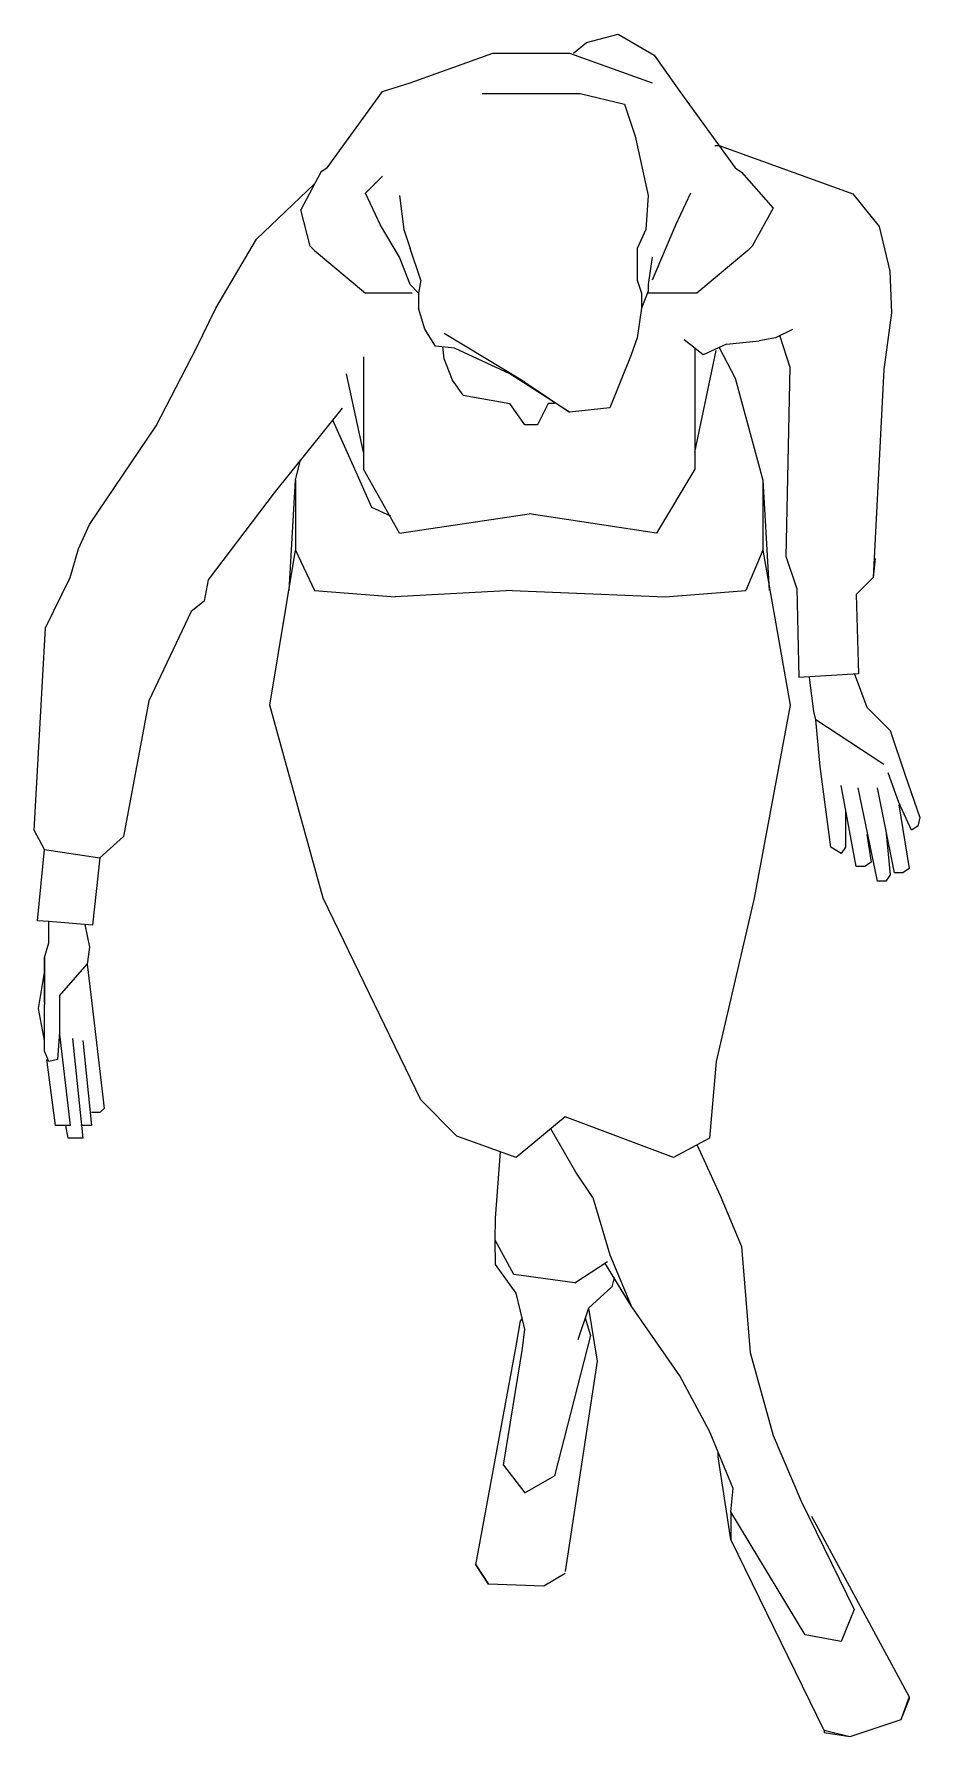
# Model space of a CAD drawing. Extents: x -0.22 to 0.37, y -0.79 to 0.35.
import ezdxf

# ---------------------------------------------------------------- set-up
doc = ezdxf.new("R2010")
doc.units = 0
doc.header["$MEASUREMENT"] = 0
doc.layers.get('0').update_dxf_attribs({"linetype": 'CONTINUOUS'})

msp = doc.modelspace()

# ---------------------------------------------------------------- linework, layer by layer
at = {"color": 7}
for p, q in [((0.1379, 0.3365), (0.1465, 0.3436)), ((0.1465, 0.3436), (0.1678, 0.3493)), ((0.1678, 0.3493), (0.192, 0.3351)), ((0.0282, 0.3166), (0.0838, 0.3365)), ((0.0838, 0.3365), (0.1351, 0.3365)), ((0.1351, 0.3365), (0.1906, 0.3166)), ((0.192, 0.3351), (0.2091, 0.3109)), ((-0.0274, 0.2596), (0.0097, 0.3109)), ((0.0097, 0.3109), (0.0282, 0.3166)), ((0.0766, 0.3094), (0.1422, 0.3094)), ((0.1422, 0.3094), (0.1721, 0.3023)), ((0.2091, 0.3109), (0.2462, 0.2596)), ((0.1721, 0.3023), (0.1792, 0.2809)), ((0.1792, 0.2809), (0.1878, 0.2411)), ((0.2326, 0.2745), (0.2354, 0.2745)), ((0.2354, 0.2745), (0.3251, 0.2421)), ((-0.0316, 0.2567), (-0.0451, 0.2313)), ((-0.0274, 0.2596), (-0.0316, 0.2567)), ((0.0097, 0.2539), (-0.0017, 0.2425)), ((0.2462, 0.2596), (0.2505, 0.2567)), ((0.2505, 0.2567), (0.2718, 0.2325)), ((-0.0749, 0.2117), (-0.0358, 0.2489)), ((0.0083, 0.2211), (-0.0017, 0.2425)), ((0.0211, 0.2411), (0.0239, 0.2183)), ((0.1878, 0.2411), (0.1863, 0.2183)), ((0.2163, 0.2425), (0.2063, 0.2211)), ((0.3251, 0.2421), (0.3429, 0.2203)), ((-0.0388, 0.2069), (-0.0451, 0.2313)), ((0.2718, 0.2325), (0.2576, 0.2069)), ((0.0211, 0.1997), (0.0083, 0.2211)), ((0.0239, 0.2183), (0.0282, 0.2054)), ((0.1863, 0.2183), (0.1806, 0.2054)), ((0.2063, 0.2211), (0.1906, 0.1841)), ((0.3429, 0.2203), (0.3499, 0.1903)), ((-0.102, 0.1653), (-0.0749, 0.2117)), ((-0.0359, 0.204), (-0.0388, 0.2069)), ((0.2576, 0.2069), (0.2547, 0.204)), ((-0.0359, 0.204), (-0.0017, 0.1755)), ((0.0282, 0.1812), (0.0211, 0.1997)), ((0.0353, 0.1841), (0.0282, 0.2054)), ((0.1806, 0.2054), (0.1806, 0.1841)), ((0.1906, 0.1997), (0.1878, 0.1812)), ((0.2547, 0.204), (0.2205, 0.1755)), ((0.0353, 0.1841), (0.0339, 0.1755)), ((0.1806, 0.1841), (0.1835, 0.1755)), ((0.3499, 0.1903), (0.351, 0.1622)), ((0.0296, 0.1755), (-0.0017, 0.1755)), ((0.0339, 0.1755), (0.0282, 0.1812)), ((0.0339, 0.1755), (0.0339, 0.1655)), ((0.1878, 0.1769), (0.1835, 0.1655)), ((0.1835, 0.1755), (0.1835, 0.1655)), ((0.1878, 0.1812), (0.1878, 0.1769)), ((0.2205, 0.1755), (0.1878, 0.1755)), ((-0.1153, 0.1384), (-0.102, 0.1653)), ((0.0382, 0.1513), (0.0339, 0.1655)), ((0.1835, 0.1655), (0.1806, 0.1456)), ((0.351, 0.1622), (0.3459, 0.1242)), ((0.0453, 0.1399), (0.0382, 0.1513)), ((0.2846, 0.1511), (0.2733, 0.1456)), ((-0.142, 0.0864), (-0.1153, 0.1384)), ((0.0581, 0.1385), (0.0453, 0.1399)), ((0.051, 0.1313), (0.0501, 0.1394)), ((0.1051, 0.1157), (0.051, 0.1484)), ((0.0952, 0.1214), (0.0581, 0.1385)), ((0.1806, 0.1456), (0.1764, 0.1342)), ((0.2248, 0.1342), (0.212, 0.1442)), ((0.2191, 0.1385), (0.2191, 0.0943)), ((0.2405, 0.1413), (0.2248, 0.1342)), ((0.2356, 0.1391), (0.2462, 0.1185)), ((0.2405, 0.1413), (0.2623, 0.1434)), ((0.2733, 0.1456), (0.2623, 0.1434)), ((0.2832, 0.1256), (0.2761, 0.147)), ((-0.0031, 0.1328), (-0.0031, 0.0943)), ((0.0567, 0.1171), (0.051, 0.1313)), ((0.1764, 0.1342), (0.1621, 0.0986)), ((0.2191, 0.0687), (0.2334, 0.137)), ((-0.0031, 0.0687), (-0.0145, 0.1214)), ((0.0638, 0.1071), (0.0567, 0.1171)), ((0.1351, 0.0957), (0.0952, 0.1214)), ((0.1051, 0.1157), (0.0952, 0.1214)), ((0.1051, 0.1157), (0.1351, 0.0957)), ((0.2462, 0.1185), (0.2647, 0.0501)), ((0.2804, -0.0012), (0.2832, 0.1256)), ((0.3459, 0.1242), (0.3388, -0.0154)), ((0.0638, 0.1071), (0.0952, 0.1014)), ((-0.0173, 0.0982), (-0.063, 0.0416)), ((-0.0031, 0.0943), (-0.0031, 0.0687)), ((0.1051, 0.0872), (0.0952, 0.1014)), ((0.1208, 0.1014), (0.1137, 0.0872)), ((0.1251, 0.1014), (0.1208, 0.1014)), ((0.1251, 0.1014), (0.1208, 0.1014)), ((0.1251, 0.1014), (0.1251, 0.1014)), ((0.1621, 0.0986), (0.1351, 0.0957)), ((0.2191, 0.0943), (0.2191, 0.0687)), ((-0.1869, 0.0202), (-0.142, 0.0864)), ((-0.0088, 0.0573), (-0.0237, 0.0903)), ((0.1137, 0.0872), (0.1051, 0.0872)), ((-0.0031, 0.0687), (-0.0031, 0.0573)), ((0.2191, 0.0687), (0.2191, 0.0573)), ((-0.0487, 0.0501), (-0.0452, 0.0636)), ((0.0026, 0.0316), (-0.0088, 0.0573)), ((0.0211, 0.0145), (-0.0031, 0.0573)), ((0.2191, 0.0573), (0.1935, 0.0145)), ((-0.053, -0.024), (-0.0487, 0.0501)), ((-0.0487, 0.0501), (-0.0487, 0.0031)), ((0.2647, 0.0501), (0.2647, 0.0031)), ((0.2647, 0.0501), (0.269, -0.024)), ((-0.063, 0.0416), (-0.1072, -0.0168)), ((0.0154, 0.0259), (0.0026, 0.0316)), ((0.0211, 0.0145), (0.108, 0.0273)), ((0.1935, 0.0145), (0.108, 0.0273)), ((-0.1942, 0.0039), (-0.1869, 0.0202)), ((-0.1998, -0.0154), (-0.1942, 0.0039)), ((-0.0658, -0.1009), (-0.0487, 0.0031)), ((-0.0487, 0.0031), (-0.0359, -0.024)), ((0.2647, 0.0031), (0.2533, -0.024)), ((0.2647, 0.0031), (0.2832, -0.1009)), ((0.2875, -0.0225), (0.2804, -0.0012)), ((0.3402, -0.0026), (0.3388, -0.0154)), ((-0.2164, -0.049), (-0.1998, -0.0154)), ((-0.1072, -0.0168), (-0.11, -0.0311)), ((0.2875, -0.0225), (0.2889, -0.0824)), ((0.3388, -0.0154), (0.3274, -0.0268)), ((-0.11, -0.0311), (-0.1186, -0.0382)), ((-0.0359, -0.024), (0.0182, -0.0282)), ((0.0966, -0.024), (0.0182, -0.0282)), ((0.0966, -0.024), (0.1992, -0.0282)), ((0.1992, -0.0282), (0.2533, -0.024)), ((0.3274, -0.0268), (0.3289, -0.08)), ((-0.1186, -0.0382), (-0.147, -0.098)), ((-0.224, -0.1849), (-0.2164, -0.049)), ((0.326, -0.0795), (0.3345, -0.1023)), ((0.3289, -0.08), (0.2889, -0.0824)), ((0.2989, -0.1052), (0.2961, -0.0824)), ((-0.147, -0.098), (-0.1641, -0.1892)), ((-0.0302, -0.2305), (-0.0658, -0.1009)), ((0.2832, -0.1009), (0.259, -0.2305)), ((0.3345, -0.1023), (0.3502, -0.118)), ((0.3003, -0.1109), (0.2989, -0.1052)), ((0.3459, -0.1408), (0.3003, -0.1109)), ((0.3032, -0.1422), (0.3003, -0.1109)), ((0.3502, -0.118), (0.3602, -0.1479)), ((0.3103, -0.1963), (0.3032, -0.1422)), ((0.3559, -0.1664), (0.3488, -0.1465)), ((0.3602, -0.1479), (0.3701, -0.1764)), ((0.3274, -0.2092), (0.3174, -0.155)), ((0.3416, -0.2191), (0.3288, -0.1565)), ((0.353, -0.2134), (0.3416, -0.1565)), ((0.3644, -0.1849), (0.3559, -0.1664)), ((0.3559, -0.1679), (0.363, -0.2106)), ((0.3203, -0.1721), (0.3203, -0.1963)), ((0.3687, -0.1821), (0.3644, -0.1849)), ((0.3701, -0.1764), (0.3687, -0.1821)), ((-0.2169, -0.1978), (-0.224, -0.1849)), ((-0.1641, -0.1892), (-0.1798, -0.2035)), ((0.3345, -0.1878), (0.3374, -0.2063)), ((0.3473, -0.1849), (0.3502, -0.2149)), ((-0.2216, -0.2457), (-0.2169, -0.1978)), ((-0.2169, -0.1978), (-0.1798, -0.2035)), ((-0.1798, -0.2035), (-0.1848, -0.2486)), ((0.3174, -0.2006), (0.3103, -0.1963)), ((0.3203, -0.1963), (0.3174, -0.2006)), ((0.3331, -0.2092), (0.3274, -0.2092)), ((0.3374, -0.2063), (0.3331, -0.2092)), ((0.3502, -0.2149), (0.3473, -0.2191)), ((0.3587, -0.2134), (0.353, -0.2134)), ((0.363, -0.2106), (0.3587, -0.2134)), ((0.3473, -0.2191), (0.3416, -0.2191)), ((0.0353, -0.3659), (-0.0302, -0.2305)), ((0.259, -0.2305), (0.2334, -0.3402)), ((-0.214, -0.2462), (-0.2216, -0.2457)), ((-0.1848, -0.2486), (-0.214, -0.2462)), ((-0.214, -0.2605), (-0.214, -0.2462)), ((-0.19, -0.2482), (-0.1869, -0.2633)), ((-0.2169, -0.2704), (-0.214, -0.2605)), ((-0.2169, -0.3004), (-0.2169, -0.2704)), ((-0.2169, -0.2704), (-0.2169, -0.3018)), ((-0.1869, -0.2633), (-0.1884, -0.2747)), ((-0.2211, -0.3046), (-0.2169, -0.2804)), ((-0.2069, -0.2961), (-0.1884, -0.2747)), ((-0.1884, -0.2747), (-0.1841, -0.3103)), ((-0.2069, -0.2961), (-0.2069, -0.3203)), ((-0.2169, -0.326), (-0.2211, -0.3046)), ((-0.2169, -0.3331), (-0.2169, -0.3018)), ((-0.1841, -0.3103), (-0.177, -0.3716)), ((-0.2069, -0.3203), (-0.2083, -0.3388)), ((-0.2069, -0.3217), (-0.1998, -0.383)), ((-0.2069, -0.3217), (-0.2069, -0.3217)), ((-0.1983, -0.3246), (-0.1912, -0.3915)), ((-0.1912, -0.326), (-0.1855, -0.383)), ((-0.214, -0.3402), (-0.2169, -0.3331)), ((-0.2097, -0.383), (-0.2154, -0.3388)), ((-0.2083, -0.3388), (-0.214, -0.3402)), ((-0.1798, -0.3744), (-0.1855, -0.3744)), ((-0.177, -0.3716), (-0.1798, -0.3744)), ((0.0595, -0.3901), (0.0353, -0.3659)), ((-0.2055, -0.383), (-0.2097, -0.383)), ((-0.1998, -0.383), (-0.2055, -0.383)), ((-0.2012, -0.3915), (-0.2026, -0.383)), ((-0.1912, -0.383), (-0.1926, -0.383)), ((-0.1855, -0.383), (-0.1912, -0.383)), ((0.1322, -0.3773), (0.0994, -0.4044)), ((0.1393, -0.4143), (0.1226, -0.3853)), ((0.2049, -0.4044), (0.1322, -0.3773)), ((-0.1969, -0.3915), (-0.2012, -0.3915)), ((-0.1912, -0.3915), (-0.1969, -0.3915)), ((0.0994, -0.4044), (0.0595, -0.3901)), ((0.2291, -0.3915), (0.2049, -0.4044)), ((0.2205, -0.3958), (0.2362, -0.43)), ((0.0854, -0.4452), (0.0889, -0.4006)), ((0.1507, -0.4314), (0.1393, -0.4143)), ((0.1507, -0.4314), (0.1621, -0.4699)), ((0.2362, -0.43), (0.2505, -0.4642)), ((0.0852, -0.4599), (0.0854, -0.4452)), ((0.0854, -0.4764), (0.0852, -0.4599)), ((0.0978, -0.4831), (0.0852, -0.4599)), ((0.2505, -0.4642), (0.2562, -0.5354)), ((0.0994, -0.4955), (0.0854, -0.4764)), ((0.1386, -0.4886), (0.1607, -0.4742)), ((0.1764, -0.5041), (0.1589, -0.4753)), ((0.1621, -0.4699), (0.1764, -0.5041)), ((0.1386, -0.4886), (0.0978, -0.4831)), ((0.1636, -0.4913), (0.1479, -0.5055)), ((0.165, -0.4851), (0.1636, -0.4913)), ((0.1051, -0.5198), (0.0994, -0.4955)), ((0.0994, -0.5312), (0.1023, -0.5141)), ((0.1023, -0.5141), (0.1037, -0.5126)), ((0.1023, -0.5141), (0.1037, -0.5126)), ((0.1479, -0.5055), (0.1408, -0.5269)), ((0.1456, -0.5122), (0.1493, -0.524)), ((0.1479, -0.5055), (0.1536, -0.5411)), ((0.2091, -0.5511), (0.1764, -0.5041)), ((0.1037, -0.5326), (0.1051, -0.5198)), ((0.1493, -0.524), (0.1251, -0.6181)), ((0.0724, -0.6779), (0.0994, -0.5312)), ((0.0909, -0.611), (0.1037, -0.5326)), ((0.2562, -0.5354), (0.2718, -0.591)), ((0.1536, -0.5411), (0.1322, -0.6822)), ((0.2291, -0.5882), (0.2091, -0.5511)), ((0.2448, -0.6266), (0.2291, -0.5882)), ((0.2718, -0.591), (0.2904, -0.6352)), ((0.2348, -0.6053), (0.2348, -0.6024)), ((0.2433, -0.6608), (0.2348, -0.6053)), ((0.0909, -0.611), (0.1051, -0.6295)), ((0.1051, -0.6295), (0.1251, -0.6181)), ((0.2433, -0.6423), (0.2448, -0.6266)), ((0.2904, -0.6352), (0.326, -0.7078)), ((0.2932, -0.7249), (0.2433, -0.6423)), ((0.2433, -0.6423), (0.2433, -0.6608)), ((0.2975, -0.6451), (0.363, -0.7663)), ((0.306, -0.789), (0.2433, -0.6608)), ((0.0724, -0.6779), (0.0809, -0.6907)), ((0.0809, -0.6907), (0.0724, -0.6779)), ((0.0724, -0.6779), (0.0724, -0.6779)), ((0.1322, -0.6836), (0.118, -0.6922)), ((0.0809, -0.6907), (0.0809, -0.6907)), ((0.118, -0.6922), (0.0809, -0.6907)), ((0.326, -0.7078), (0.3174, -0.7292)), ((0.3174, -0.7292), (0.2932, -0.7249)), ((0.363, -0.7663), (0.3573, -0.7819)), ((0.363, -0.7677), (0.3573, -0.7819)), ((0.363, -0.7663), (0.363, -0.7677)), ((0.3573, -0.7819), (0.3231, -0.7933)), ((0.3573, -0.7819), (0.3231, -0.7933)), ((0.3573, -0.7819), (0.3573, -0.7819)), ((0.306, -0.789), (0.306, -0.7905)), ((0.3231, -0.7933), (0.306, -0.789)), ((0.3231, -0.7933), (0.306, -0.7905)), ((0.3231, -0.7933), (0.3231, -0.7933))]:
    msp.add_line(p, q, dxfattribs=at)
msp.add_line((0.2334, -0.3402), (0.2291, -0.3915))

doc.saveas('drawing.dxf')
